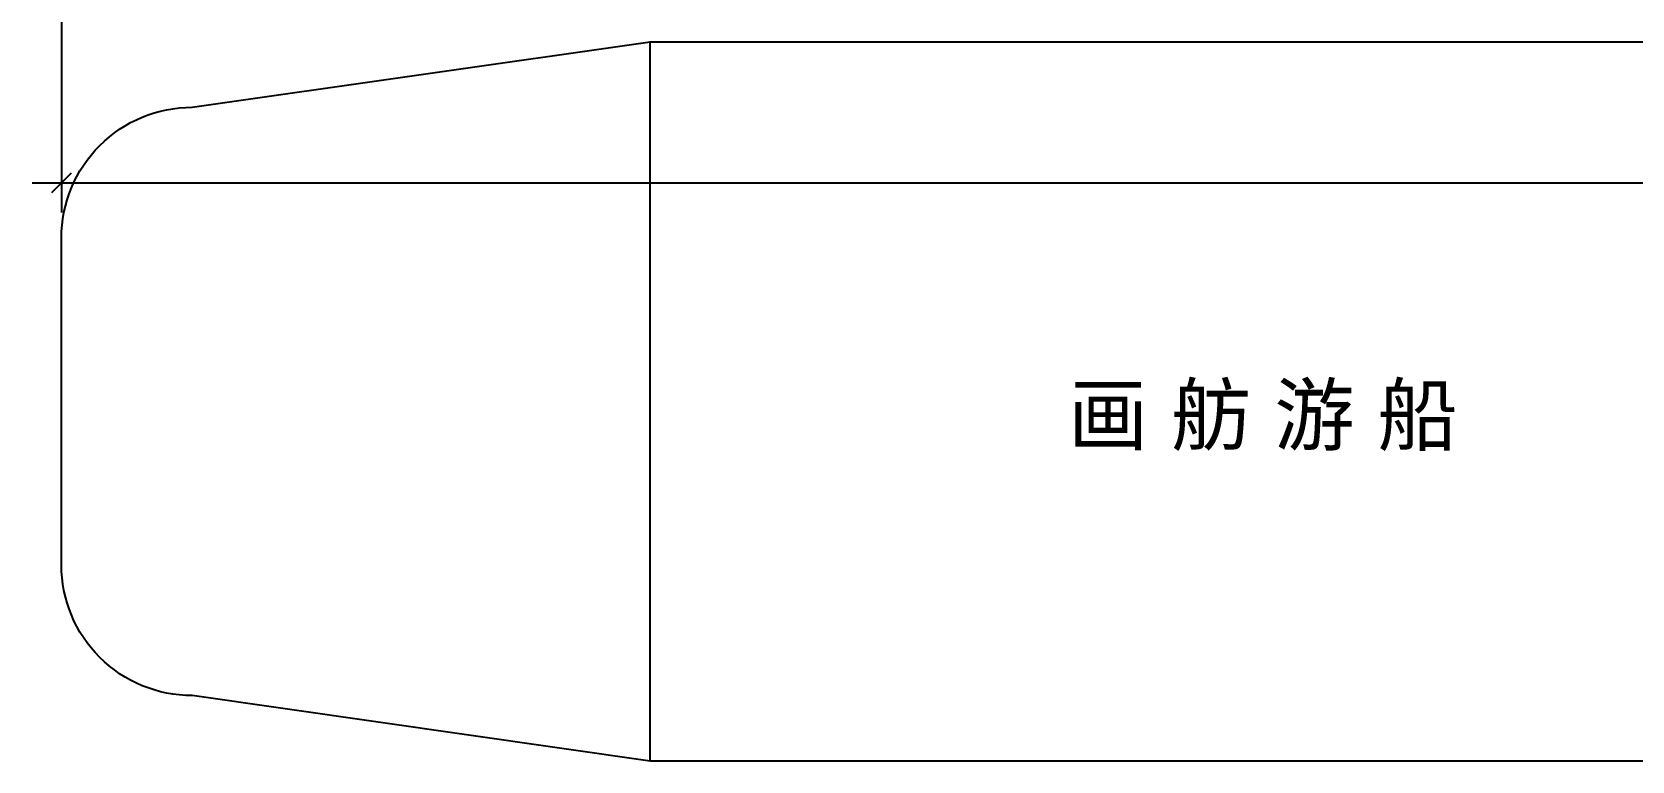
# Model space of a CAD drawing. Header units: millimetres. Extents: x 136606 to 1229059, y 82794 to 127566.
# Drawn here: x 348955 to 361187, y 99011 to 104587 of the extents above; entities that cross this region are included whole.
import ezdxf
from ezdxf.enums import TextEntityAlignment as Align

# ---------------------------------------------------------------- set-up
doc = ezdxf.new("R2010")
doc.units = ezdxf.units.MM
doc.layers.add('文本', color=3, linetype='Continuous', lineweight=13)
doc.styles.add('Arial', font='arial.ttf')
doc.styles.add('hztxt', font='ros1.shx', dxfattribs={"width": 0.8, "bigfont": 'hztxt.shx'})
doc.dimstyles.new('DIM-150', dxfattribs={"dimscale": 150, "dimtxt": 3, "dimasz": 1, "dimexe": 1.5, "dimexo": 1.5, "dimgap": 1, "dimtad": 1, "dimdec": 1, "dimdsep": 46, "dimtxsty": 'hztxt', "dimblk": 'OBLIQUE', "dimcen": 0, "dimdle": 1.5, "dimclrd": 9, "dimclre": 9, "dimclrt": 2, "dimadec": 1, "dimazin": 0, "dimtfac": 1, "dimtdec": 1, "dimtix": 1, "dimtmove": 2, "dimatfit": 3, "dimldrblk": 'ARCHTICK', "dimfxl": 10, "dimtolj": 1, "dimtzin": 0, "dimarcsym": 1})

# ---------------------------------------------------------------- blocks, each defined once
blk = doc.blocks.new('_Oblique')
at = {"color": 0, "linetype": 'ByBlock', "lineweight": -2}
blk.add_line((-0.5, -0.5), (0.5, 0.5), dxfattribs=at)
blk = doc.blocks.new('*D33')
at = {"color": 9, "lineweight": -2, "transparency": 16777216}
for p, q in [((349180, 104662), (349180, 103207)), ((379210, 104662), (379210, 103207)), ((348955, 103432), (379435, 103432))]:
    blk.add_line(p, q, dxfattribs=at)
at = {"layer": 'Defpoints', "color": 0, "transparency": 16777216}
for p in [(349180, 104887), (379210, 104887), (379210, 103432)]:
    blk.add_point(p, dxfattribs=at)
at = {"color": 9, "lineweight": -2, "transparency": 16777216, "xscale": 150, "yscale": 150, "zscale": 150, "rotation": 180}
blk.add_blockref('_Oblique', (349180, 103432), dxfattribs=at)
at = {"color": 9, "lineweight": -2, "transparency": 16777216, "xscale": 150, "yscale": 150, "zscale": 150}
blk.add_blockref('_Oblique', (379210, 103432), dxfattribs=at)
at = {"color": 2, "transparency": 16777216, "insert": (364195, 103807), "char_height": 450, "attachment_point": 5, "style": 'hztxt'}
blk.add_mtext('\\A1;30030', dxfattribs=at)
blk = doc.blocks.new('_ArchTick')
at = {"color": 0, "linetype": 'ByBlock', "const_width": 0.15}
blk.add_lwpolyline([(-0.5, -0.5), (0.5, 0.5)], dxfattribs=at)
blk = doc.blocks.new('*U20')
at = {"color": 252}
blk.add_lwpolyline([(-5000, -2750), (-8500, -2250, -0.414214), (-9500, -1250), (-9500, 1250, -0.414214), (-8500, 2250), (-5000, 2750)], format="xyb", dxfattribs=at)
blk.add_lwpolyline([(-5000, -2750), (-5000, 2750), (5000, 2750), (5000, -2750)], close=True, dxfattribs=at)
blk = doc.blocks.new('*U21')
at = {"color": 0, "linetype": 'ByBlock', "lineweight": -2, "transparency": 16777216}
blk.add_blockref('*U20', (0, 0), dxfattribs=at)

msp = doc.modelspace()

# ---------------------------------------------------------------- block references
msp.add_blockref('*U21', (358679.8335, 101760.8789))

# ---------------------------------------------------------------- texts
at = {"layer": '文本', "color": 7, "style": 'Arial'}
msp.add_text('画 舫 游 船', height=450, dxfattribs=at).set_placement((356875.5767, 101658.4769), align=Align.MIDDLE_LEFT)

# ---------------------------------------------------------------- dimensions: what is measured, and where the dimension line sits
dim = msp.add_linear_dim(base=(379209.8351, 103432.2202), p1=(349179.8335, 104887.2039), p2=(379209.8351, 104887.2039), dimstyle='DIM-150')
dim.commit()
dim.dimension.update_dxf_attribs({"geometry": '*D33', "text_midpoint": (364194.8343, 103807.2202)})

doc.saveas('drawing.dxf')
